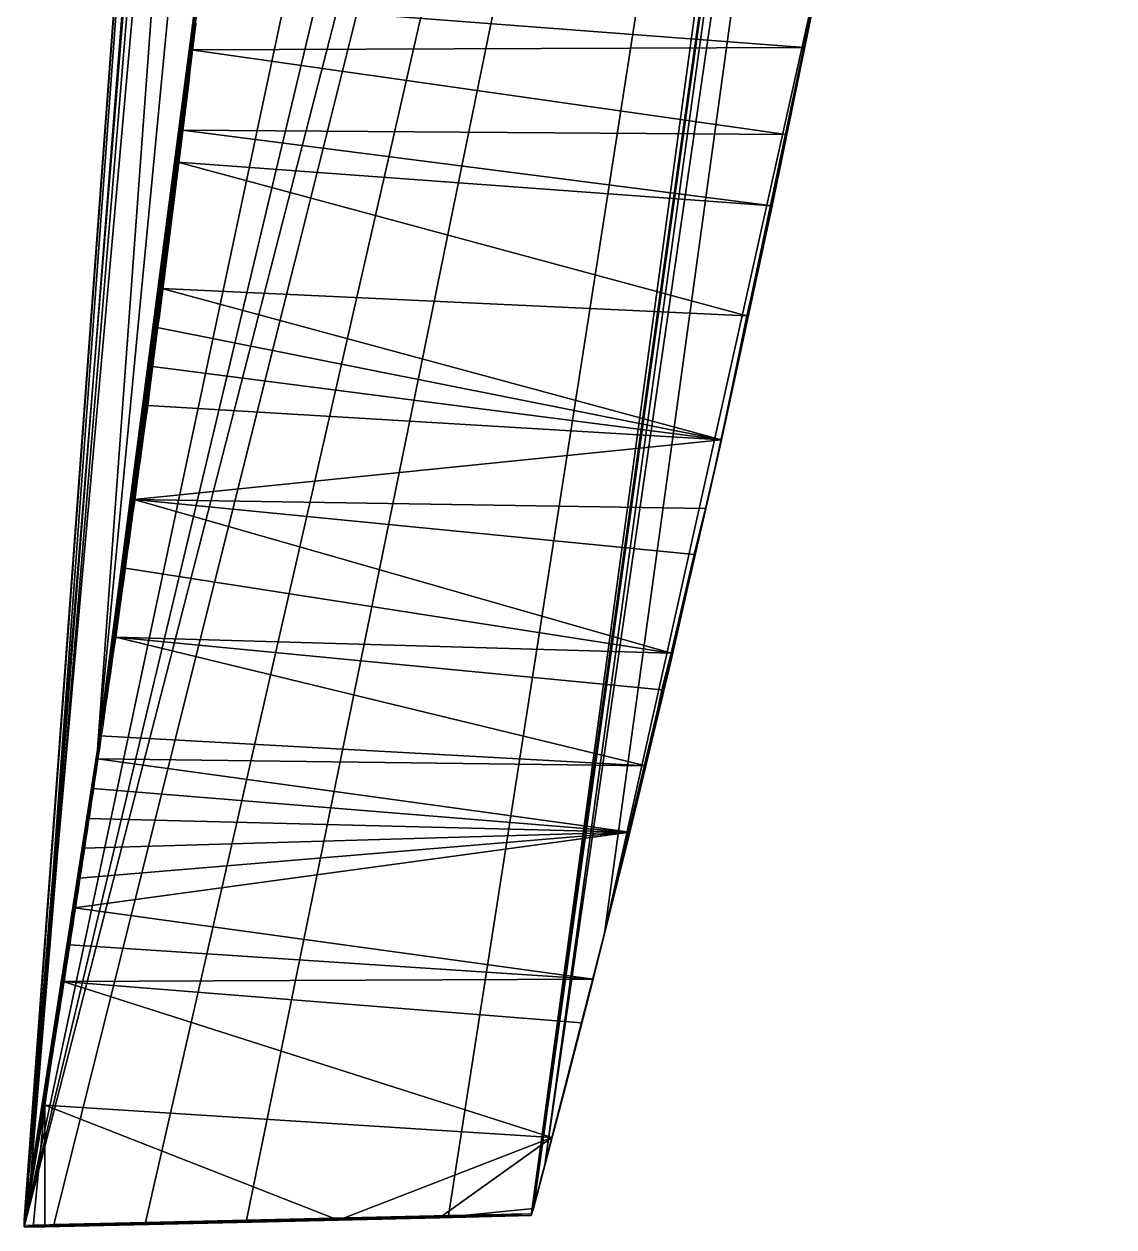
# Model space of a CAD drawing. Header units: inches. Extents: x 10 to 59099, y -255 to 18259.
# Drawn here: x 58624 to 59099, y 0 to 524 of the extents above; entities that cross this region are included whole.
import ezdxf

# ---------------------------------------------------------------- set-up
doc = ezdxf.new("R2010")
doc.units = ezdxf.units.IN
doc.header["$MEASUREMENT"] = 0
doc.layers.add('VFDE_Folienkante 3dpoly', color=181, linetype='Continuous')

msp = doc.modelspace()

# ---------------------------------------------------------------- linework, layer by layer
at = {"color": 4}
for points in [[(58624, 3, 689), (58759, 1825, 1656)], [(58759, 1825, 1656), (58624, 3, 689)], [(58624, 0, 686), (58759, 1825, 1656)], [(58759, 1825, 1656), (58624, 0, 686)], [(58624, 0, 686), (58773, 1825, 1655)], [(58773, 1825, 1655), (58624, 0, 686)], [(58624, 0, 686), (58787, 1825, 1654)], [(58787, 1825, 1654), (58624, 0, 686)], [(58759, 1825, 1656), (58627, 22, 708)], [(58627, 22, 708), (58759, 1825, 1656)], [(59011, 1821, 1640), (58624, 0, 686)], [(58624, 0, 686), (59011, 1821, 1640)], [(59058, 1820, 1637), (58624, 0, 686)], [(58624, 0, 686), (59058, 1820, 1637)], [(58624, 0, 686), (59092, 1819, 1635)], [(59092, 1819, 1635), (58624, 0, 686)], [(58637, 1, 686), (59092, 1819, 1635)], [(59092, 1819, 1635), (58637, 1, 686)], [(59092, 1819, 1635), (58677, 2, 686)], [(58677, 2, 686), (59092, 1819, 1635)], [(59092, 1819, 1635), (58721, 3, 686)], [(58721, 3, 686), (59092, 1819, 1635)], [(59092, 1819, 1635), (58809, 5, 687)], [(58809, 5, 687), (59092, 1819, 1635)], [(59099, 1819, 1635), (58845, 5, 687)], [(58845, 5, 687), (59099, 1819, 1635)], [(59092, 1819, 1635), (58845, 5, 687)], [(58845, 5, 687), (59092, 1819, 1635)], [(59099, 1819, 1635), (58846, 8, 690)], [(58846, 8, 690), (59099, 1819, 1635)], [(59099, 1819, 1635), (58851, 27, 708)], [(58851, 27, 708), (59099, 1819, 1635)], [(59099, 1739, 1633), (58851, 27, 708)], [(58851, 27, 708), (59099, 1739, 1633)], [(59099, 1739, 1633), (58877, 128, 804)], [(58877, 128, 804), (59099, 1739, 1633)], [(58627, 22, 708), (58761, 1732, 1654)], [(58761, 1732, 1654), (58627, 22, 708)], [(58627, 22, 708), (58762, 1657, 1648)], [(58762, 1657, 1648), (58627, 22, 708)], [(58762, 1657, 1648), (58656, 208, 884)], [(58656, 208, 884), (58762, 1657, 1648)], [(58656, 208, 884), (58759, 1283, 1574)], [(58759, 1283, 1574), (58656, 208, 884)], [(58977, 577, 1175), (58877, 128, 804)], [(58877, 128, 804), (58977, 577, 1175)], [(58925, 330, 982), (58977, 577, 1175)], [(58977, 577, 1175), (58925, 330, 982)], [(58955, 469, 1094), (58977, 577, 1175)], [(58977, 577, 1175), (58955, 469, 1094)], [(58656, 208, 884), (58703, 566, 1178)], [(58703, 566, 1178), (58656, 208, 884)], [(58657, 214, 890), (58703, 566, 1178)], [(58703, 566, 1178), (58657, 214, 890)], [(58703, 566, 1178), (58697, 513, 1138)], [(58697, 513, 1138), (58703, 566, 1178)], [(58703, 566, 1178), (58698, 524, 1146)], [(58698, 524, 1146), (58703, 566, 1178)], [(58950, 445, 1076), (58970, 542, 1150)], [(58970, 542, 1150), (58950, 445, 1076)], [(58955, 469, 1094), (58970, 542, 1150)], [(58970, 542, 1150), (58955, 469, 1094)], [(58964, 514, 1129), (58970, 542, 1150)], [(58970, 542, 1150), (58964, 514, 1129)], [(58700, 534, 1154), (58697, 513, 1138)], [(58697, 513, 1138), (58700, 534, 1154)], [(58964, 514, 1129), (58700, 534, 1154)], [(58700, 534, 1154), (58964, 514, 1129)], [(58657, 214, 890), (58698, 524, 1146)], [(58698, 524, 1146), (58657, 214, 890)], [(58698, 524, 1146), (58666, 277, 945)], [(58666, 277, 945), (58698, 524, 1146)], [(58698, 524, 1146), (58674, 334, 994)], [(58674, 334, 994), (58698, 524, 1146)], [(58698, 524, 1146), (58682, 395, 1044)], [(58682, 395, 1044), (58698, 524, 1146)], [(58698, 524, 1146), (58683, 402, 1050)], [(58683, 402, 1050), (58698, 524, 1146)], [(58684, 409, 1056), (58698, 524, 1146)], [(58698, 524, 1146), (58684, 409, 1056)], [(58691, 464, 1100), (58698, 524, 1146)], [(58698, 524, 1146), (58691, 464, 1100)], [(58697, 513, 1138), (58698, 524, 1146)], [(58698, 524, 1146), (58697, 513, 1138)], [(58964, 514, 1129), (58697, 513, 1138)], [(58697, 513, 1138), (58964, 514, 1129)], [(58950, 445, 1076), (58964, 514, 1129)], [(58964, 514, 1129), (58950, 445, 1076)], [(58956, 476, 1100), (58964, 514, 1129)], [(58964, 514, 1129), (58956, 476, 1100)], [(58697, 513, 1138), (58691, 464, 1100)], [(58691, 464, 1100), (58697, 513, 1138)], [(58697, 513, 1138), (58693, 478, 1111)], [(58693, 478, 1111), (58697, 513, 1138)], [(58956, 476, 1100), (58697, 513, 1138)], [(58697, 513, 1138), (58956, 476, 1100)], [(58693, 478, 1111), (58691, 464, 1100)], [(58691, 464, 1100), (58693, 478, 1111)], [(58693, 478, 1111), (58950, 445, 1076)], [(58950, 445, 1076), (58693, 478, 1111)], [(58693, 478, 1111), (58956, 476, 1100)], [(58956, 476, 1100), (58693, 478, 1111)], [(58950, 445, 1076), (58956, 476, 1100)], [(58956, 476, 1100), (58950, 445, 1076)], [(58925, 330, 982), (58955, 469, 1094)], [(58955, 469, 1094), (58925, 330, 982)], [(58942, 408, 1046), (58955, 469, 1094)], [(58955, 469, 1094), (58942, 408, 1046)], [(58950, 445, 1076), (58955, 469, 1094)], [(58955, 469, 1094), (58950, 445, 1076)], [(58684, 409, 1056), (58691, 464, 1100)], [(58691, 464, 1100), (58684, 409, 1056)], [(58939, 397, 1038), (58691, 464, 1100)], [(58691, 464, 1100), (58950, 445, 1076)], [(58691, 464, 1100), (58939, 397, 1038)], [(58950, 445, 1076), (58691, 464, 1100)], [(58939, 394, 1035), (58950, 445, 1076)], [(58939, 397, 1038), (58950, 445, 1076)], [(58950, 445, 1076), (58939, 394, 1035)], [(58950, 445, 1076), (58939, 397, 1038)], [(58950, 445, 1076), (58942, 408, 1046)], [(58942, 408, 1046), (58950, 445, 1076)], [(58684, 409, 1056), (58674, 334, 994)], [(58674, 334, 994), (58684, 409, 1056)], [(58682, 392, 1042), (58684, 409, 1056)], [(58684, 409, 1056), (58682, 392, 1042)], [(58683, 402, 1050), (58684, 409, 1056)], [(58684, 409, 1056), (58683, 402, 1050)], [(58928, 343, 994), (58684, 409, 1056)], [(58684, 409, 1056), (58939, 397, 1038)], [(58684, 409, 1056), (58928, 343, 994)], [(58939, 397, 1038), (58684, 409, 1056)], [(58942, 408, 1046), (58925, 330, 982)], [(58925, 330, 982), (58942, 408, 1046)], [(58928, 343, 994), (58942, 408, 1046)], [(58942, 408, 1046), (58928, 343, 994)], [(58939, 394, 1035), (58942, 408, 1046)], [(58942, 408, 1046), (58939, 394, 1035)], [(58683, 402, 1050), (58674, 334, 994)], [(58674, 334, 994), (58683, 402, 1050)], [(58682, 395, 1044), (58683, 402, 1050)], [(58683, 402, 1050), (58682, 395, 1044)], [(58682, 395, 1044), (58674, 334, 994)], [(58674, 334, 994), (58682, 395, 1044)], [(58928, 343, 994), (58939, 397, 1038)], [(58939, 397, 1038), (58928, 343, 994)], [(58928, 343, 994), (58939, 394, 1035)], [(58939, 394, 1035), (58928, 343, 994)], [(58939, 397, 1038), (58939, 394, 1035)], [(58939, 394, 1035), (58939, 397, 1038)], [(58674, 334, 994), (58682, 392, 1042)], [(58682, 392, 1042), (58674, 334, 994)], [(58680, 375, 1028), (58682, 392, 1042)], [(58682, 392, 1042), (58680, 375, 1028)], [(58682, 392, 1042), (58928, 343, 994)], [(58928, 343, 994), (58682, 392, 1042)], [(58674, 334, 994), (58680, 375, 1028)], [(58680, 375, 1028), (58674, 334, 994)], [(58678, 358, 1014), (58680, 375, 1028)], [(58680, 375, 1028), (58678, 358, 1014)], [(58680, 375, 1028), (58928, 343, 994)], [(58928, 343, 994), (58680, 375, 1028)], [(58672, 317, 980), (58678, 358, 1014)], [(58678, 358, 1014), (58672, 317, 980)], [(58674, 334, 994), (58678, 358, 1014)], [(58678, 358, 1014), (58674, 334, 994)], [(58678, 358, 1014), (58928, 343, 994)], [(58928, 343, 994), (58678, 358, 1014)], [(58672, 317, 980), (58928, 343, 994)], [(58928, 343, 994), (58672, 317, 980)], [(58928, 343, 994), (58909, 260, 923)], [(58909, 260, 923), (58928, 343, 994)], [(58921, 313, 969), (58928, 343, 994)], [(58928, 343, 994), (58921, 313, 969)], [(58928, 343, 994), (58925, 330, 982)], [(58925, 330, 982), (58928, 343, 994)], [(58674, 334, 994), (58666, 277, 945)], [(58666, 277, 945), (58674, 334, 994)], [(58672, 317, 980), (58674, 334, 994)], [(58674, 334, 994), (58672, 317, 980)], [(58925, 330, 982), (58877, 128, 804)], [(58877, 128, 804), (58925, 330, 982)], [(58909, 260, 923), (58925, 330, 982)], [(58925, 330, 982), (58909, 260, 923)], [(58666, 277, 945), (58672, 317, 980)], [(58672, 317, 980), (58666, 277, 945)], [(58672, 317, 980), (58668, 287, 954)], [(58668, 287, 954), (58672, 317, 980)], [(58921, 313, 969), (58672, 317, 980)], [(58906, 250, 915), (58672, 317, 980)], [(58672, 317, 980), (58916, 293, 952)], [(58916, 293, 952), (58672, 317, 980)], [(58672, 317, 980), (58921, 313, 969)], [(58672, 317, 980), (58906, 250, 915)], [(58906, 247, 912), (58921, 313, 969)], [(58921, 313, 969), (58906, 247, 912)], [(58908, 257, 921), (58921, 313, 969)], [(58921, 313, 969), (58908, 257, 921)], [(58921, 313, 969), (58909, 260, 923)], [(58909, 260, 923), (58921, 313, 969)], [(58916, 293, 952), (58921, 313, 969)], [(58921, 313, 969), (58916, 293, 952)], [(58906, 250, 915), (58916, 293, 952)], [(58916, 293, 952), (58906, 250, 915)], [(58916, 293, 952), (58908, 257, 921)], [(58908, 257, 921), (58916, 293, 952)], [(58668, 287, 954), (58664, 257, 928)], [(58664, 257, 928), (58668, 287, 954)], [(58666, 277, 945), (58668, 287, 954)], [(58668, 287, 954), (58666, 277, 945)], [(58668, 287, 954), (58906, 250, 915)], [(58906, 250, 915), (58668, 287, 954)], [(58657, 214, 890), (58666, 277, 945)], [(58666, 277, 945), (58657, 214, 890)], [(58666, 277, 945), (58662, 247, 919)], [(58662, 247, 919), (58666, 277, 945)], [(58666, 277, 945), (58664, 257, 928)], [(58664, 257, 928), (58666, 277, 945)], [(58657, 214, 890), (58664, 257, 928)], [(58664, 257, 928), (58657, 214, 890)], [(58662, 247, 919), (58664, 257, 928)], [(58664, 257, 928), (58662, 247, 919)], [(58664, 257, 928), (58895, 201, 872)], [(58895, 201, 872), (58664, 257, 928)], [(58664, 257, 928), (58902, 234, 901)], [(58902, 234, 901), (58664, 257, 928)], [(58664, 257, 928), (58906, 250, 915)], [(58906, 250, 915), (58664, 257, 928)], [(58909, 260, 923), (58877, 128, 804)], [(58877, 128, 804), (58909, 260, 923)], [(58895, 201, 872), (58908, 257, 921)], [(58908, 257, 921), (58895, 201, 872)], [(58906, 247, 912), (58909, 260, 923)], [(58909, 260, 923), (58906, 247, 912)], [(58908, 257, 921), (58906, 247, 912)], [(58906, 250, 915), (58908, 257, 921)], [(58906, 247, 912), (58908, 257, 921)], [(58908, 257, 921), (58906, 250, 915)], [(58657, 214, 890), (58662, 247, 919)], [(58662, 247, 919), (58657, 214, 890)], [(58906, 247, 912), (58877, 128, 804)], [(58877, 128, 804), (58906, 247, 912)], [(58895, 201, 872), (58906, 250, 915)], [(58906, 250, 915), (58895, 201, 872)], [(58895, 201, 872), (58906, 247, 912)], [(58906, 247, 912), (58895, 201, 872)], [(58899, 218, 886), (58906, 247, 912)], [(58906, 247, 912), (58899, 218, 886)], [(58906, 250, 915), (58902, 234, 901)], [(58902, 234, 901), (58906, 250, 915)], [(58902, 234, 901), (58895, 201, 872)], [(58895, 201, 872), (58902, 234, 901)], [(58899, 218, 886), (58877, 128, 804)], [(58877, 128, 804), (58899, 218, 886)], [(58892, 189, 860), (58899, 218, 886)], [(58899, 218, 886), (58892, 189, 860)], [(58895, 201, 872), (58899, 218, 886)], [(58899, 218, 886), (58895, 201, 872)], [(58628, 28, 714), (58657, 214, 890)], [(58657, 214, 890), (58628, 28, 714)], [(58641, 107, 791), (58657, 214, 890)], [(58657, 214, 890), (58641, 107, 791)], [(58646, 139, 821), (58657, 214, 890)], [(58657, 214, 890), (58646, 139, 821)], [(58657, 214, 890), (58648, 152, 833)], [(58648, 152, 833), (58657, 214, 890)], [(58650, 165, 845), (58657, 214, 890)], [(58657, 214, 890), (58650, 165, 845)], [(58652, 178, 857), (58657, 214, 890)], [(58657, 214, 890), (58652, 178, 857)], [(58654, 191, 869), (58657, 214, 890)], [(58657, 214, 890), (58654, 191, 869)], [(58656, 204, 881), (58657, 214, 890)], [(58657, 214, 890), (58656, 204, 881)], [(58656, 208, 884), (58657, 214, 890)], [(58657, 214, 890), (58656, 208, 884)], [(58657, 214, 890), (58895, 201, 872)], [(58895, 201, 872), (58657, 214, 890)], [(58627, 22, 708), (58656, 208, 884)], [(58656, 208, 884), (58627, 22, 708)], [(58628, 28, 714), (58656, 208, 884)], [(58656, 208, 884), (58628, 28, 714)], [(58654, 191, 869), (58656, 204, 881)], [(58656, 204, 881), (58654, 191, 869)], [(58888, 172, 846), (58656, 204, 881)], [(58656, 204, 881), (58895, 201, 872)], [(58895, 201, 872), (58656, 204, 881)], [(58656, 204, 881), (58888, 172, 846)], [(58888, 172, 846), (58895, 201, 872)], [(58895, 201, 872), (58888, 172, 846)], [(58895, 201, 872), (58892, 189, 860)], [(58892, 189, 860), (58895, 201, 872)], [(58652, 178, 857), (58654, 191, 869)], [(58654, 191, 869), (58652, 178, 857)], [(58888, 172, 846), (58654, 191, 869)], [(58654, 191, 869), (58888, 172, 846)], [(58892, 189, 860), (58877, 128, 804)], [(58877, 128, 804), (58892, 189, 860)], [(58888, 172, 846), (58892, 189, 860)], [(58892, 189, 860), (58888, 172, 846)], [(58650, 165, 845), (58652, 178, 857)], [(58652, 178, 857), (58650, 165, 845)], [(58888, 172, 846), (58652, 178, 857)], [(58652, 178, 857), (58888, 172, 846)], [(58646, 139, 821), (58888, 172, 846)], [(58888, 172, 846), (58646, 139, 821)], [(58648, 152, 833), (58888, 172, 846)], [(58888, 172, 846), (58648, 152, 833)], [(58888, 172, 846), (58650, 165, 845)], [(58650, 165, 845), (58888, 172, 846)], [(58872, 108, 787), (58888, 172, 846)], [(58888, 172, 846), (58872, 108, 787)], [(58877, 128, 804), (58888, 172, 846)], [(58888, 172, 846), (58877, 128, 804)], [(58884, 156, 831), (58888, 172, 846)], [(58888, 172, 846), (58884, 156, 831)], [(58648, 152, 833), (58650, 165, 845)], [(58650, 165, 845), (58648, 152, 833)], [(58884, 156, 831), (58872, 108, 787)], [(58872, 108, 787), (58884, 156, 831)], [(58877, 128, 804), (58884, 156, 831)], [(58884, 156, 831), (58877, 128, 804)], [(58880, 140, 816), (58884, 156, 831)], [(58884, 156, 831), (58880, 140, 816)], [(58646, 139, 821), (58648, 152, 833)], [(58648, 152, 833), (58646, 139, 821)], [(58641, 107, 791), (58646, 139, 821)], [(58646, 139, 821), (58641, 107, 791)], [(58644, 123, 806), (58646, 139, 821)], [(58646, 139, 821), (58644, 123, 806)], [(58872, 108, 787), (58646, 139, 821)], [(58646, 139, 821), (58872, 108, 787)], [(58880, 140, 816), (58872, 108, 787)], [(58872, 108, 787), (58880, 140, 816)], [(58876, 124, 801), (58880, 140, 816)], [(58880, 140, 816), (58876, 124, 801)], [(58877, 128, 804), (58880, 140, 816)], [(58880, 140, 816), (58877, 128, 804)], [(58877, 128, 804), (58851, 27, 708)], [(58851, 27, 708), (58877, 128, 804)], [(58877, 128, 804), (58869, 96, 775)], [(58869, 96, 775), (58877, 128, 804)], [(58877, 128, 804), (58876, 124, 801)], [(58876, 124, 801), (58877, 128, 804)], [(58641, 107, 791), (58644, 123, 806)], [(58644, 123, 806), (58641, 107, 791)], [(58872, 108, 787), (58644, 123, 806)], [(58644, 123, 806), (58872, 108, 787)], [(58869, 96, 775), (58876, 124, 801)], [(58876, 124, 801), (58869, 96, 775)], [(58876, 124, 801), (58872, 108, 787)], [(58872, 108, 787), (58876, 124, 801)], [(58876, 124, 801), (58873, 112, 790)], [(58873, 112, 790), (58876, 124, 801)], [(58869, 96, 775), (58873, 112, 790)], [(58873, 112, 790), (58869, 96, 775)], [(58873, 112, 790), (58872, 108, 787)], [(58872, 108, 787), (58873, 112, 790)], [(58641, 107, 791), (58628, 28, 714)], [(58628, 28, 714), (58641, 107, 791)], [(58641, 107, 791), (58632, 50, 736)], [(58632, 50, 736), (58641, 107, 791)], [(58633, 53, 739), (58641, 107, 791)], [(58641, 107, 791), (58633, 53, 739)], [(58872, 108, 787), (58641, 107, 791)], [(58641, 107, 791), (58872, 108, 787)], [(58867, 89, 769), (58641, 107, 791)], [(58854, 39, 721), (58641, 107, 791)], [(58641, 107, 791), (58867, 89, 769)], [(58641, 107, 791), (58854, 39, 721)], [(58872, 108, 787), (58860, 61, 742)], [(58860, 61, 742), (58872, 108, 787)], [(58872, 108, 787), (58867, 89, 769)], [(58867, 89, 769), (58872, 108, 787)], [(58869, 96, 775), (58872, 108, 787)], [(58872, 108, 787), (58869, 96, 775)], [(58851, 27, 708), (58869, 96, 775)], [(58869, 96, 775), (58851, 27, 708)], [(58860, 61, 742), (58869, 96, 775)], [(58869, 96, 775), (58860, 61, 742)], [(58867, 89, 769), (58854, 39, 721)], [(58854, 39, 721), (58867, 89, 769)], [(58860, 61, 742), (58867, 89, 769)], [(58867, 89, 769), (58860, 61, 742)], [(58846, 8, 690), (58860, 61, 742)], [(58860, 61, 742), (58846, 8, 690)], [(58851, 27, 708), (58860, 61, 742)], [(58860, 61, 742), (58851, 27, 708)], [(58860, 61, 742), (58854, 39, 721)], [(58854, 39, 721), (58860, 61, 742)], [(58633, 53, 739), (58624, 0, 686)], [(58624, 0, 686), (58633, 53, 739)], [(58633, 53, 739), (58628, 28, 714)], [(58628, 28, 714), (58633, 53, 739)], [(58633, 53, 739), (58628, 25, 711)], [(58628, 0, 686), (58633, 53, 739)], [(58628, 25, 711), (58633, 53, 739)], [(58633, 53, 739), (58628, 0, 686)], [(58633, 53, 739), (58632, 50, 736)], [(58632, 50, 736), (58633, 53, 739)], [(58854, 39, 721), (58633, 53, 739)], [(58761, 3, 687), (58633, 53, 739)], [(58633, 53, 739), (58854, 39, 721)], [(58633, 0, 686), (58633, 53, 739)], [(58633, 53, 739), (58761, 3, 687)], [(58633, 53, 739), (58633, 0, 686)], [(58632, 50, 736), (58628, 28, 714)], [(58628, 28, 714), (58632, 50, 736)], [(58854, 39, 721), (58761, 3, 687)], [(58761, 3, 687), (58854, 39, 721)], [(58805, 4, 687), (58854, 39, 721)], [(58854, 39, 721), (58805, 4, 687)], [(58846, 8, 690), (58854, 39, 721)], [(58854, 39, 721), (58846, 8, 690)], [(58628, 28, 714), (58627, 22, 708)], [(58627, 22, 708), (58628, 28, 714)], [(58628, 28, 714), (58628, 25, 711)], [(58628, 25, 711), (58628, 28, 714)], [(58851, 27, 708), (58846, 8, 690)], [(58846, 8, 690), (58851, 27, 708)], [(58628, 25, 711), (58624, 3, 689)], [(58624, 0, 686), (58628, 25, 711)], [(58624, 3, 689), (58628, 25, 711)], [(58628, 25, 711), (58624, 0, 686)], [(58624, 3, 689), (58627, 22, 708)], [(58627, 22, 708), (58624, 3, 689)], [(58628, 25, 711), (58627, 22, 708)], [(58627, 22, 708), (58628, 25, 711)], [(58846, 8, 690), (58805, 4, 687)], [(58805, 4, 687), (58846, 8, 690)], [(58845, 5, 687), (58846, 8, 690)], [(58846, 8, 690), (58845, 5, 687)], [(58624, 0, 686), (58624, 3, 689)], [(58624, 3, 689), (58624, 0, 686)], [(58637, 1, 686), (58624, 0, 686)], [(58624, 0, 686), (58637, 1, 686)], [(58628, 0, 686), (58624, 0, 686)], [(58624, 0, 686), (58628, 0, 686)], [(58637, 1, 686), (58628, 0, 686)], [(58628, 0, 686), (58637, 1, 686)], [(58633, 0, 686), (58628, 0, 686)], [(58628, 0, 686), (58633, 0, 686)], [(58805, 4, 687), (58633, 0, 686)], [(58633, 0, 686), (58805, 4, 687)], [(58761, 3, 687), (58633, 0, 686)], [(58633, 0, 686), (58761, 3, 687)], [(58717, 2, 686), (58633, 0, 686)], [(58712, 2, 686), (58633, 0, 686)], [(58633, 0, 686), (58717, 2, 686)], [(58633, 0, 686), (58712, 2, 686)], [(58633, 0, 686), (58637, 1, 686)], [(58637, 1, 686), (58633, 0, 686)], [(58633, 0, 686), (58641, 1, 686)], [(58672, 1, 686), (58633, 0, 686)], [(58641, 1, 686), (58633, 0, 686)], [(58633, 0, 686), (58646, 1, 686)], [(58668, 1, 686), (58633, 0, 686)], [(58633, 0, 686), (58672, 1, 686)], [(58646, 1, 686), (58633, 0, 686)], [(58633, 0, 686), (58650, 1, 686)], [(58664, 1, 686), (58633, 0, 686)], [(58633, 0, 686), (58668, 1, 686)], [(58650, 1, 686), (58633, 0, 686)], [(58633, 0, 686), (58655, 1, 686)], [(58659, 1, 686), (58633, 0, 686)], [(58633, 0, 686), (58664, 1, 686)], [(58655, 1, 686), (58633, 0, 686)], [(58633, 0, 686), (58659, 1, 686)], [(58677, 2, 686), (58637, 1, 686)], [(58637, 1, 686), (58677, 2, 686)], [(58641, 1, 686), (58637, 1, 686)], [(58637, 1, 686), (58641, 1, 686)], [(58641, 1, 686), (58677, 2, 686)], [(58677, 2, 686), (58641, 1, 686)], [(58646, 1, 686), (58641, 1, 686)], [(58641, 1, 686), (58646, 1, 686)], [(58646, 1, 686), (58677, 2, 686)], [(58677, 2, 686), (58646, 1, 686)], [(58650, 1, 686), (58646, 1, 686)], [(58646, 1, 686), (58650, 1, 686)], [(58650, 1, 686), (58677, 2, 686)], [(58677, 2, 686), (58650, 1, 686)], [(58655, 1, 686), (58650, 1, 686)], [(58650, 1, 686), (58655, 1, 686)], [(58655, 1, 686), (58677, 2, 686)], [(58677, 2, 686), (58655, 1, 686)], [(58659, 1, 686), (58655, 1, 686)], [(58655, 1, 686), (58659, 1, 686)], [(58677, 2, 686), (58659, 1, 686)], [(58659, 1, 686), (58677, 2, 686)], [(58664, 1, 686), (58659, 1, 686)], [(58659, 1, 686), (58664, 1, 686)], [(58677, 2, 686), (58664, 1, 686)], [(58664, 1, 686), (58677, 2, 686)], [(58668, 1, 686), (58664, 1, 686)], [(58664, 1, 686), (58668, 1, 686)], [(58677, 2, 686), (58668, 1, 686)], [(58668, 1, 686), (58677, 2, 686)], [(58672, 1, 686), (58668, 1, 686)], [(58668, 1, 686), (58672, 1, 686)], [(58712, 2, 686), (58672, 1, 686)], [(58708, 2, 686), (58672, 1, 686)], [(58672, 1, 686), (58712, 2, 686)], [(58677, 2, 686), (58672, 1, 686)], [(58672, 1, 686), (58681, 2, 686)], [(58703, 2, 686), (58672, 1, 686)], [(58672, 1, 686), (58708, 2, 686)], [(58672, 1, 686), (58677, 2, 686)], [(58681, 2, 686), (58672, 1, 686)], [(58672, 1, 686), (58686, 2, 686)], [(58699, 2, 686), (58672, 1, 686)], [(58672, 1, 686), (58703, 2, 686)], [(58686, 2, 686), (58672, 1, 686)], [(58672, 1, 686), (58690, 2, 686)], [(58695, 2, 686), (58672, 1, 686)], [(58672, 1, 686), (58699, 2, 686)], [(58690, 2, 686), (58672, 1, 686)], [(58672, 1, 686), (58695, 2, 686)], [(58677, 2, 686), (58721, 3, 686)], [(58721, 3, 686), (58677, 2, 686)], [(58677, 2, 686), (58681, 2, 686)], [(58681, 2, 686), (58677, 2, 686)], [(58681, 2, 686), (58721, 3, 686)], [(58721, 3, 686), (58681, 2, 686)], [(58681, 2, 686), (58686, 2, 686)], [(58686, 2, 686), (58681, 2, 686)], [(58686, 2, 686), (58721, 3, 686)], [(58721, 3, 686), (58686, 2, 686)], [(58686, 2, 686), (58690, 2, 686)], [(58690, 2, 686), (58686, 2, 686)], [(58690, 2, 686), (58721, 3, 686)], [(58721, 3, 686), (58690, 2, 686)], [(58690, 2, 686), (58695, 2, 686)], [(58695, 2, 686), (58690, 2, 686)], [(58695, 2, 686), (58721, 3, 686)], [(58721, 3, 686), (58695, 2, 686)], [(58695, 2, 686), (58699, 2, 686)], [(58699, 2, 686), (58695, 2, 686)], [(58721, 3, 686), (58699, 2, 686)], [(58699, 2, 686), (58721, 3, 686)], [(58699, 2, 686), (58703, 2, 686)], [(58703, 2, 686), (58699, 2, 686)], [(58721, 3, 686), (58703, 2, 686)], [(58703, 2, 686), (58721, 3, 686)], [(58703, 2, 686), (58708, 2, 686)], [(58708, 2, 686), (58703, 2, 686)], [(58721, 3, 686), (58708, 2, 686)], [(58708, 2, 686), (58721, 3, 686)], [(58708, 2, 686), (58712, 2, 686)], [(58712, 2, 686), (58708, 2, 686)], [(58721, 3, 686), (58712, 2, 686)], [(58712, 2, 686), (58721, 3, 686)], [(58717, 2, 686), (58712, 2, 686)], [(58712, 2, 686), (58717, 2, 686)], [(58845, 5, 687), (58717, 2, 686)], [(58717, 2, 686), (58845, 5, 687)], [(58717, 2, 686), (58805, 4, 687)], [(58805, 4, 687), (58717, 2, 686)], [(58748, 3, 686), (58717, 2, 686)], [(58743, 3, 686), (58717, 2, 686)], [(58717, 2, 686), (58748, 3, 686)], [(58717, 2, 686), (58721, 3, 686)], [(58721, 3, 686), (58717, 2, 686)], [(58717, 2, 686), (58725, 3, 686)], [(58739, 3, 686), (58717, 2, 686)], [(58717, 2, 686), (58743, 3, 686)], [(58725, 3, 686), (58717, 2, 686)], [(58717, 2, 686), (58730, 3, 686)], [(58734, 3, 686), (58717, 2, 686)], [(58717, 2, 686), (58739, 3, 686)], [(58730, 3, 686), (58717, 2, 686)], [(58717, 2, 686), (58734, 3, 686)], [(58721, 3, 686), (58809, 5, 687)], [(58809, 5, 687), (58721, 3, 686)], [(58721, 3, 686), (58845, 5, 687)], [(58845, 5, 687), (58721, 3, 686)], [(58721, 3, 686), (58725, 3, 686)], [(58725, 3, 686), (58721, 3, 686)], [(58725, 3, 686), (58845, 5, 687)], [(58845, 5, 687), (58725, 3, 686)], [(58725, 3, 686), (58730, 3, 686)], [(58730, 3, 686), (58725, 3, 686)], [(58730, 3, 686), (58845, 5, 687)], [(58845, 5, 687), (58730, 3, 686)], [(58730, 3, 686), (58734, 3, 686)], [(58734, 3, 686), (58730, 3, 686)], [(58734, 3, 686), (58845, 5, 687)], [(58845, 5, 687), (58734, 3, 686)], [(58739, 3, 686), (58734, 3, 686)], [(58734, 3, 686), (58739, 3, 686)], [(58845, 5, 687), (58739, 3, 686)], [(58739, 3, 686), (58845, 5, 687)], [(58743, 3, 686), (58739, 3, 686)], [(58739, 3, 686), (58743, 3, 686)], [(58845, 5, 687), (58743, 3, 686)], [(58743, 3, 686), (58845, 5, 687)], [(58748, 3, 686), (58743, 3, 686)], [(58743, 3, 686), (58748, 3, 686)], [(58845, 5, 687), (58748, 3, 686)], [(58748, 3, 686), (58845, 5, 687)], [(58805, 4, 687), (58761, 3, 687)], [(58761, 3, 687), (58805, 4, 687)], [(58845, 5, 687), (58805, 4, 687)], [(58805, 4, 687), (58845, 5, 687)], [(58809, 5, 687), (58845, 5, 687)], [(58845, 5, 687), (58809, 5, 687)]]:
    msp.add_polyline3d(points, dxfattribs=at)
at = {"layer": 'VFDE_Folienkante 3dpoly', "color": 2}
for p, q in [((58698.58, 520.83, 1143.49), (58699, 524.35, 1146.18)), ((58965.81, 521.91, 1134.41), (58966.51, 525.4, 1137.03)), ((58698.16, 517.32, 1140.81), (58698.58, 520.83, 1143.49)), ((58965.1, 518.42, 1131.79), (58965.81, 521.91, 1134.41)), ((58697.31, 510.31, 1135.43), (58697.73, 513.81, 1138.12)), ((58697.73, 513.81, 1138.12), (58698.16, 517.32, 1140.81)), ((58963.69, 511.46, 1126.53), (58964.4, 514.94, 1129.16)), ((58964.4, 514.94, 1129.16), (58965.1, 518.42, 1131.79)), ((58696.89, 506.8, 1132.74), (58697.31, 510.31, 1135.43)), ((58962.98, 507.99, 1123.9), (58963.69, 511.46, 1126.53)), ((58696.04, 499.8, 1127.35), (58696.46, 503.3, 1130.04)), ((58696.46, 503.3, 1130.04), (58696.89, 506.8, 1132.74)), ((58961.56, 501.04, 1118.62), (58962.27, 504.51, 1121.26)), ((58962.27, 504.51, 1121.26), (58962.98, 507.99, 1123.9)), ((58695.61, 496.31, 1124.64), (58696.04, 499.8, 1127.35)), ((58960.85, 497.57, 1115.98), (58961.56, 501.04, 1118.62)), ((58694.76, 489.32, 1119.23), (58695.18, 492.81, 1121.94)), ((58695.18, 492.81, 1121.94), (58695.61, 496.31, 1124.64)), ((58959.42, 490.64, 1110.69), (58960.14, 494.1, 1113.34)), ((58960.14, 494.1, 1113.34), (58960.85, 497.57, 1115.98)), ((58694.33, 485.83, 1116.52), (58694.76, 489.32, 1119.23)), ((58958.71, 487.17, 1108.04), (58959.42, 490.64, 1110.69)), ((58693.47, 478.86, 1111.09), (58693.9, 482.34, 1113.8)), ((58693.9, 482.34, 1113.8), (58694.33, 485.83, 1116.52)), ((58957.28, 480.25, 1102.73), (58957.99, 483.71, 1105.39)), ((58957.99, 483.71, 1105.39), (58958.71, 487.17, 1108.04)), ((58693.04, 475.38, 1108.37), (58693.47, 478.86, 1111.09)), ((58956.56, 476.8, 1100.07), (58957.28, 480.25, 1102.73)), ((58692.18, 468.42, 1102.92), (58692.61, 471.9, 1105.64)), ((58692.61, 471.9, 1105.64), (58693.04, 475.38, 1108.37)), ((58955.13, 469.9, 1094.74), (58955.85, 473.35, 1097.41)), ((58955.85, 473.35, 1097.41), (58956.56, 476.8, 1100.07)), ((58691.75, 464.95, 1100.19), (58692.18, 468.42, 1102.92)), ((58954.41, 466.45, 1092.08), (58955.13, 469.9, 1094.74)), ((58690.88, 458.01, 1094.72), (58691.31, 461.48, 1097.45)), ((58691.31, 461.48, 1097.45), (58691.75, 464.95, 1100.19)), ((58952.97, 459.56, 1086.73), (58953.69, 463, 1089.41)), ((58953.69, 463, 1089.41), (58954.41, 466.45, 1092.08)), ((58690.45, 454.54, 1091.98), (58690.88, 458.01, 1094.72)), ((58951.53, 452.68, 1081.37), (58952.25, 456.12, 1084.05)), ((58952.25, 456.12, 1084.05), (58952.97, 459.56, 1086.73)), ((58689.58, 447.61, 1086.49), (58690.01, 451.07, 1089.24)), ((58690.01, 451.07, 1089.24), (58690.45, 454.54, 1091.98)), ((58950.81, 449.24, 1078.69), (58951.53, 452.68, 1081.37)), ((58689.14, 444.15, 1083.75), (58689.58, 447.61, 1086.49)), ((58949.36, 442.38, 1073.32), (58950.08, 445.81, 1076.01)), ((58950.08, 445.81, 1076.01), (58950.81, 449.24, 1078.69)), ((58688.27, 437.24, 1078.24), (58688.7, 440.69, 1081)), ((58688.7, 440.69, 1081), (58689.14, 444.15, 1083.75)), ((58948.63, 438.95, 1070.63), (58949.36, 442.38, 1073.32)), ((58687.83, 433.79, 1075.49), (58688.27, 437.24, 1078.24)), ((58947.18, 432.1, 1065.24), (58947.91, 435.52, 1067.93)), ((58947.91, 435.52, 1067.93), (58948.63, 438.95, 1070.63)), ((58686.95, 426.89, 1069.96), (58687.39, 430.34, 1072.73)), ((58687.39, 430.34, 1072.73), (58687.83, 433.79, 1075.49)), ((58946.45, 428.68, 1062.53), (58947.18, 432.1, 1065.24)), ((58686.51, 423.44, 1067.2), (58686.95, 426.89, 1069.96)), ((58945, 421.84, 1057.13), (58945.73, 425.26, 1059.83)), ((58945.73, 425.26, 1059.83), (58946.45, 428.68, 1062.53)), ((58685.63, 416.56, 1061.66), (58686.07, 420, 1064.43)), ((58686.07, 420, 1064.43), (58686.51, 423.44, 1067.2)), ((58944.27, 418.43, 1054.42), (58945, 421.84, 1057.13)), ((58685.19, 413.12, 1058.89), (58685.63, 416.56, 1061.66)), ((58942.8, 411.61, 1048.99), (58943.54, 415.02, 1051.71)), ((58943.54, 415.02, 1051.71), (58944.27, 418.43, 1054.42)), ((58684.3, 406.26, 1053.33), (58684.74, 409.69, 1056.11)), ((58684.74, 409.69, 1056.11), (58685.19, 413.12, 1058.89)), ((58942.07, 408.2, 1046.27), (58942.8, 411.61, 1048.99)), ((58683.86, 402.83, 1050.54), (58684.3, 406.26, 1053.33)), ((58940.61, 401.4, 1040.83), (58941.34, 404.8, 1043.55)), ((58941.34, 404.8, 1043.55), (58942.07, 408.2, 1046.27)), ((58682.97, 395.97, 1044.97), (58683.41, 399.4, 1047.76)), ((58683.41, 399.4, 1047.76), (58683.86, 402.83, 1050.54)), ((58939.87, 398, 1038.1), (58940.61, 401.4, 1040.83)), ((58682.52, 392.55, 1042.18), (58682.97, 395.97, 1044.97)), ((58938.4, 391.21, 1032.64), (58939.14, 394.6, 1035.37)), ((58939.14, 394.6, 1035.37), (58939.87, 398, 1038.1)), ((58681.62, 385.71, 1036.58), (58682.07, 389.13, 1039.38)), ((58682.07, 389.13, 1039.38), (58682.52, 392.55, 1042.18)), ((58937.66, 387.82, 1029.91), (58938.4, 391.21, 1032.64)), ((58681.18, 382.3, 1033.78), (58681.62, 385.71, 1036.58)), ((58936.19, 381.04, 1024.43), (58936.93, 384.43, 1027.17)), ((58936.93, 384.43, 1027.17), (58937.66, 387.82, 1029.91)), ((58680.28, 375.48, 1028.17), (58680.73, 378.89, 1030.98)), ((58680.73, 378.89, 1030.98), (58681.18, 382.3, 1033.78)), ((58934.71, 374.28, 1018.94), (58935.45, 377.66, 1021.68)), ((58935.45, 377.66, 1021.68), (58936.19, 381.04, 1024.43)), ((58679.83, 372.07, 1025.36), (58680.28, 375.48, 1028.17)), ((58933.97, 370.9, 1016.19), (58934.71, 374.28, 1018.94)), ((58678.93, 365.26, 1019.73), (58679.38, 368.66, 1022.55)), ((58679.38, 368.66, 1022.55), (58679.83, 372.07, 1025.36)), ((58932.48, 364.15, 1010.68), (58933.23, 367.52, 1013.44)), ((58933.23, 367.52, 1013.44), (58933.97, 370.9, 1016.19)), ((58678.02, 358.46, 1014.09), (58678.47, 361.86, 1016.91)), ((58678.47, 361.86, 1016.91), (58678.93, 365.26, 1019.73)), ((58931.74, 360.78, 1007.92), (58932.48, 364.15, 1010.68)), ((58677.57, 355.07, 1011.27), (58678.02, 358.46, 1014.09)), ((58930.25, 354.04, 1002.4), (58931, 357.41, 1005.16)), ((58931, 357.41, 1005.16), (58931.74, 360.78, 1007.92)), ((58676.66, 348.29, 1005.61), (58677.11, 351.68, 1008.44)), ((58677.11, 351.68, 1008.44), (58677.57, 355.07, 1011.27)), ((58929.51, 350.68, 999.63), (58930.25, 354.04, 1002.4)), ((58676.2, 344.9, 1002.78), (58676.66, 348.29, 1005.61)), ((58928.01, 343.96, 994.09), (58928.76, 347.32, 996.86)), ((58928.76, 347.32, 996.86), (58929.51, 350.68, 999.63)), ((58675.29, 338.13, 997.1), (58675.75, 341.52, 999.94)), ((58675.75, 341.52, 999.94), (58676.2, 344.9, 1002.78)), ((58927.27, 340.6, 991.32), (58928.01, 343.96, 994.09)), ((58674.83, 334.75, 994.26), (58675.29, 338.13, 997.1)), ((58925.77, 333.9, 985.76), (58926.52, 337.25, 988.54)), ((58926.52, 337.25, 988.54), (58927.27, 340.6, 991.32)), ((58673.92, 328, 988.57), (58674.38, 331.38, 991.41)), ((58674.38, 331.38, 991.41), (58674.83, 334.75, 994.26)), ((58924.27, 327.2, 980.19), (58925.02, 330.55, 982.97)), ((58925.02, 330.55, 982.97), (58925.77, 333.9, 985.76)), ((58673.46, 324.63, 985.71), (58673.92, 328, 988.57)), ((58923.51, 323.86, 977.4), (58924.27, 327.2, 980.19)), ((58672.54, 317.9, 980), (58673, 321.26, 982.86)), ((58673, 321.26, 982.86), (58673.46, 324.63, 985.71)), ((58922.01, 317.18, 971.81), (58922.76, 320.52, 974.6)), ((58922.76, 320.52, 974.6), (58923.51, 323.86, 977.4)), ((58671.61, 311.17, 974.28), (58672.08, 314.53, 977.14)), ((58672.08, 314.53, 977.14), (58672.54, 317.9, 980)), ((58921.25, 313.85, 969.01), (58922.01, 317.18, 971.81)), ((58671.15, 307.81, 971.42), (58671.61, 311.17, 974.28)), ((58919.74, 307.18, 963.41), (58920.5, 310.51, 966.21)), ((58920.5, 310.51, 966.21), (58921.25, 313.85, 969.01)), ((58670.22, 301.1, 965.68), (58670.69, 304.45, 968.55)), ((58670.69, 304.45, 968.55), (58671.15, 307.81, 971.42)), ((58918.99, 303.85, 960.6), (58919.74, 307.18, 963.41)), ((58669.76, 297.75, 962.8), (58670.22, 301.1, 965.68)), ((58917.47, 297.2, 954.98), (58918.23, 300.53, 957.79)), ((58918.23, 300.53, 957.79), (58918.99, 303.85, 960.6)), ((58668.83, 291.05, 957.04), (58669.29, 294.4, 959.92)), ((58669.29, 294.4, 959.92), (58669.76, 297.75, 962.8)), ((58915.95, 290.57, 949.35), (58916.71, 293.88, 952.16)), ((58916.71, 293.88, 952.16), (58917.47, 297.2, 954.98)), ((58668.36, 287.71, 954.16), (58668.83, 291.05, 957.04)), ((58915.19, 287.25, 946.53), (58915.95, 290.57, 949.35)), ((58667.43, 281.03, 948.39), (58667.9, 284.37, 951.28)), ((58667.9, 284.37, 951.28), (58668.36, 287.71, 954.16)), ((58913.67, 280.63, 940.88), (58914.43, 283.94, 943.7)), ((58914.43, 283.94, 943.7), (58915.19, 287.25, 946.53)), ((58666.96, 277.69, 945.5), (58667.43, 281.03, 948.39)), ((58912.91, 277.32, 938.05), (58913.67, 280.63, 940.88)), ((58666.02, 271.03, 939.7), (58666.49, 274.36, 942.6)), ((58666.49, 274.36, 942.6), (58666.96, 277.69, 945.5)), ((58911.38, 270.71, 932.38), (58912.15, 274.02, 935.22)), ((58912.15, 274.02, 935.22), (58912.91, 277.32, 938.05)), ((58665.08, 264.38, 933.9), (58665.55, 267.7, 936.8)), ((58665.55, 267.7, 936.8), (58666.02, 271.03, 939.7)), ((58909.85, 264.12, 926.7), (58910.62, 267.41, 929.54)), ((58910.62, 267.41, 929.54), (58911.38, 270.71, 932.38)), ((58664.61, 261.05, 930.99), (58665.08, 264.38, 933.9)), ((58909.08, 260.82, 923.86), (58909.85, 264.12, 926.7)), ((58663.66, 254.42, 925.17), (58664.13, 257.73, 928.09)), ((58664.13, 257.73, 928.09), (58664.61, 261.05, 930.99)), ((58907.55, 254.24, 918.17), (58908.32, 257.53, 921.01)), ((58908.32, 257.53, 921.01), (58909.08, 260.82, 923.86)), ((58663.19, 251.1, 922.26), (58663.66, 254.42, 925.17)), ((58906.78, 250.95, 915.31), (58907.55, 254.24, 918.17)), ((58662.24, 244.48, 916.42), (58662.71, 247.79, 919.34)), ((58662.71, 247.79, 919.34), (58663.19, 251.1, 922.26)), ((58905.24, 244.39, 909.6), (58906.01, 247.67, 912.46)), ((58906.01, 247.67, 912.46), (58906.78, 250.95, 915.31)), ((58661.29, 237.87, 910.57), (58661.76, 241.17, 913.5)), ((58661.76, 241.17, 913.5), (58662.24, 244.48, 916.42)), ((58904.47, 241.11, 906.74), (58905.24, 244.39, 909.6)), ((58660.81, 234.57, 907.64), (58661.29, 237.87, 910.57)), ((58902.93, 234.56, 901.01), (58903.7, 237.83, 903.88)), ((58903.7, 237.83, 903.88), (58904.47, 241.11, 906.74)), ((58659.85, 227.97, 901.78), (58660.33, 231.27, 904.71)), ((58660.33, 231.27, 904.71), (58660.81, 234.57, 907.64)), ((58901.38, 228.02, 895.27), (58902.15, 231.29, 898.15)), ((58902.15, 231.29, 898.15), (58902.93, 234.56, 901.01)), ((58659.37, 224.68, 898.84), (58659.85, 227.97, 901.78)), ((58900.6, 224.76, 892.4), (58901.38, 228.02, 895.27)), ((58658.41, 218.1, 892.95), (58658.89, 221.39, 895.9)), ((58658.89, 221.39, 895.9), (58659.37, 224.68, 898.84)), ((58899.05, 218.23, 886.64), (58899.83, 221.49, 889.52)), ((58899.83, 221.49, 889.52), (58900.6, 224.76, 892.4)), ((58657.93, 214.81, 890.01), (58658.41, 218.1, 892.95)), ((58897.5, 211.72, 880.88), (58898.27, 214.98, 883.76)), ((58898.27, 214.98, 883.76), (58899.05, 218.23, 886.64)), ((58656.97, 208.25, 884.11), (58657.45, 211.53, 887.06)), ((58657.45, 211.53, 887.06), (58657.93, 214.81, 890.01)), ((58896.72, 208.47, 877.99), (58897.5, 211.72, 880.88)), ((58656, 201.69, 878.19), (58656.49, 204.97, 881.15)), ((58656.49, 204.97, 881.15), (58656.97, 208.25, 884.11)), ((58895.16, 201.97, 872.2), (58895.94, 205.22, 875.1)), ((58895.94, 205.22, 875.1), (58896.72, 208.47, 877.99)), ((58655.52, 198.42, 875.23), (58656, 201.69, 878.19)), ((58894.38, 198.73, 869.31), (58895.16, 201.97, 872.2)), ((58654.55, 191.89, 869.3), (58655.03, 195.15, 872.27)), ((58655.03, 195.15, 872.27), (58655.52, 198.42, 875.23)), ((58892.81, 192.25, 863.51), (58893.59, 195.49, 866.41)), ((58893.59, 195.49, 866.41), (58894.38, 198.73, 869.31)), ((58654.06, 188.62, 866.33), (58654.55, 191.89, 869.3)), ((58891.24, 185.78, 857.7), (58892.03, 189.01, 860.6)), ((58892.03, 189.01, 860.6), (58892.81, 192.25, 863.51)), ((58653.09, 182.1, 860.39), (58653.58, 185.36, 863.36)), ((58653.58, 185.36, 863.36), (58654.06, 188.62, 866.33)), ((58890.46, 182.54, 854.79), (58891.24, 185.78, 857.7)), ((58652.11, 175.59, 854.43), (58652.6, 178.84, 857.41)), ((58652.6, 178.84, 857.41), (58653.09, 182.1, 860.39)), ((58888.89, 176.09, 848.96), (58889.67, 179.32, 851.87)), ((58889.67, 179.32, 851.87), (58890.46, 182.54, 854.79)), ((58651.62, 172.34, 851.45), (58652.11, 175.59, 854.43)), ((58888.1, 172.87, 846.04), (58888.89, 176.09, 848.96)), ((58650.64, 165.84, 845.47), (58651.13, 169.09, 848.46)), ((58651.13, 169.09, 848.46), (58651.62, 172.34, 851.45)), ((58886.52, 166.43, 840.2), (58887.31, 169.65, 843.12)), ((58887.31, 169.65, 843.12), (58888.1, 172.87, 846.04)), ((58649.66, 159.36, 839.49), (58650.15, 162.6, 842.48)), ((58650.15, 162.6, 842.48), (58650.64, 165.84, 845.47)), ((58884.95, 160, 834.34), (58885.74, 163.21, 837.27)), ((58885.74, 163.21, 837.27), (58886.52, 166.43, 840.2)), ((58649.17, 156.12, 836.49), (58649.66, 159.36, 839.49)), ((58884.16, 156.79, 831.41), (58884.95, 160, 834.34)), ((58648.18, 149.65, 830.49), (58648.67, 152.88, 833.49)), ((58648.67, 152.88, 833.49), (58649.17, 156.12, 836.49)), ((58882.57, 150.38, 825.54), (58883.36, 153.58, 828.48)), ((58883.36, 153.58, 828.48), (58884.16, 156.79, 831.41)), ((58647.69, 146.42, 827.49), (58648.18, 149.65, 830.49)), ((58880.99, 143.97, 819.66), (58881.78, 147.17, 822.6)), ((58881.78, 147.17, 822.6), (58882.57, 150.38, 825.54)), ((58646.7, 139.96, 821.47), (58647.19, 143.19, 824.48)), ((58647.19, 143.19, 824.48), (58647.69, 146.42, 827.49)), ((58880.19, 140.78, 816.71), (58880.99, 143.97, 819.66)), ((58645.7, 133.52, 815.44), (58646.2, 136.74, 818.46)), ((58646.2, 136.74, 818.46), (58646.7, 139.96, 821.47)), ((58878.6, 134.39, 810.81), (58879.4, 137.58, 813.76)), ((58879.4, 137.58, 813.76), (58880.19, 140.78, 816.71)), ((58645.21, 130.3, 812.43), (58645.7, 133.52, 815.44)), ((58877.01, 128.01, 804.91), (58877.81, 131.2, 807.86)), ((58877.81, 131.2, 807.86), (58878.6, 134.39, 810.81)), ((58644.21, 123.88, 806.38), (58644.71, 127.09, 809.41)), ((58644.71, 127.09, 809.41), (58645.21, 130.3, 812.43)), ((58876.21, 124.83, 801.95), (58877.01, 128.01, 804.91)), ((58643.21, 117.46, 800.33), (58643.71, 120.67, 803.36)), ((58643.71, 120.67, 803.36), (58644.21, 123.88, 806.38)), ((58874.62, 118.47, 796.02), (58875.42, 121.65, 798.99)), ((58875.42, 121.65, 798.99), (58876.21, 124.83, 801.95)), ((58642.71, 114.26, 797.29), (58643.21, 117.46, 800.33)), ((58873.82, 115.29, 793.06), (58874.62, 118.47, 796.02)), ((58641.7, 107.86, 791.22), (58642.21, 111.06, 794.26)), ((58642.21, 111.06, 794.26), (58642.71, 114.26, 797.29)), ((58872.21, 108.95, 787.11), (58873.02, 112.12, 790.09)), ((58873.02, 112.12, 790.09), (58873.82, 115.29, 793.06)), ((58641.2, 104.66, 788.18), (58641.7, 107.86, 791.22)), ((58870.61, 102.62, 781.16), (58871.41, 105.79, 784.14)), ((58871.41, 105.79, 784.14), (58872.21, 108.95, 787.11)), ((58640.2, 98.28, 782.09), (58640.7, 101.47, 785.13)), ((58640.7, 101.47, 785.13), (58641.2, 104.66, 788.18)), ((58869.81, 99.46, 778.18), (58870.61, 102.62, 781.16)), ((58639.19, 91.91, 775.98), (58639.69, 95.1, 779.04)), ((58639.69, 95.1, 779.04), (58640.2, 98.28, 782.09)), ((58868.19, 93.15, 772.21), (58869, 96.3, 775.2)), ((58869, 96.3, 775.2), (58869.81, 99.46, 778.18)), ((58638.68, 88.73, 772.93), (58639.19, 91.91, 775.98)), ((58866.58, 86.84, 766.23), (58867.39, 89.99, 769.22)), ((58867.39, 89.99, 769.22), (58868.19, 93.15, 772.21)), ((58637.67, 82.39, 766.8), (58638.17, 85.56, 769.87)), ((58638.17, 85.56, 769.87), (58638.68, 88.73, 772.93)), ((58865.77, 83.7, 763.23), (58866.58, 86.84, 766.23)), ((58636.65, 76.05, 760.67), (58637.16, 79.22, 763.74)), ((58637.16, 79.22, 763.74), (58637.67, 82.39, 766.8)), ((58864.15, 77.41, 757.24), (58864.96, 80.55, 760.24)), ((58864.96, 80.55, 760.24), (58865.77, 83.7, 763.23)), ((58636.14, 72.89, 757.59), (58636.65, 76.05, 760.67)), ((58862.52, 71.14, 751.23), (58863.34, 74.28, 754.23)), ((58863.34, 74.28, 754.23), (58864.15, 77.41, 757.24)), ((58635.12, 66.57, 751.44), (58635.63, 69.73, 754.52)), ((58635.63, 69.73, 754.52), (58636.14, 72.89, 757.59)), ((58861.71, 68.01, 748.22), (58862.52, 71.14, 751.23)), ((58634.1, 60.26, 745.27), (58634.61, 63.41, 748.36)), ((58634.61, 63.41, 748.36), (58635.12, 66.57, 751.44)), ((58860.08, 61.76, 742.19), (58860.9, 64.88, 745.2)), ((58860.9, 64.88, 745.2), (58861.71, 68.01, 748.22)), ((58633.59, 57.11, 742.18), (58634.1, 60.26, 745.27)), ((58858.45, 55.52, 736.15), (58859.26, 58.64, 739.17)), ((58859.26, 58.64, 739.17), (58860.08, 61.76, 742.19)), ((58632.56, 50.82, 736), (58633.08, 53.97, 739.09)), ((58633.08, 53.97, 739.09), (58633.59, 57.11, 742.18)), ((58857.63, 52.4, 733.13), (58858.45, 55.52, 736.15)), ((58631.54, 44.54, 729.81), (58632.05, 47.68, 732.91)), ((58632.05, 47.68, 732.91), (58632.56, 50.82, 736)), ((58855.99, 46.17, 727.08), (58856.81, 49.28, 730.1)), ((58856.81, 49.28, 730.1), (58857.63, 52.4, 733.13)), ((58631.02, 41.41, 726.71), (58631.54, 44.54, 729.81)), ((58854.35, 39.95, 721.02), (58855.17, 43.06, 724.05)), ((58855.17, 43.06, 724.05), (58855.99, 46.17, 727.08)), ((58629.99, 35.14, 720.51), (58630.51, 38.27, 723.61)), ((58630.51, 38.27, 723.61), (58631.02, 41.41, 726.71)), ((58852.71, 33.73, 714.95), (58853.53, 36.84, 717.99)), ((58853.53, 36.84, 717.99), (58854.35, 39.95, 721.02)), ((58628.96, 28.88, 714.3), (58629.48, 32.01, 717.4)), ((58629.48, 32.01, 717.4), (58629.99, 35.14, 720.51)), ((58851.89, 30.63, 711.92), (58852.71, 33.73, 714.95)), ((58628.44, 25.75, 711.19), (58628.96, 28.88, 714.3)), ((58850.25, 24.43, 705.84), (58851.07, 27.53, 708.88)), ((58851.07, 27.53, 708.88), (58851.89, 30.63, 711.92)), ((58627.41, 19.5, 704.97), (58627.92, 22.62, 708.08)), ((58627.92, 22.62, 708.08), (58628.44, 25.75, 711.19)), ((58848.61, 18.23, 699.76), (58849.43, 21.33, 702.8)), ((58849.43, 21.33, 702.8), (58850.25, 24.43, 705.84)), ((58626.37, 13.25, 698.75), (58626.89, 16.37, 701.86)), ((58626.89, 16.37, 701.86), (58627.41, 19.5, 704.97)), ((58847.79, 15.13, 696.72), (58848.61, 18.23, 699.76)), ((58625.85, 10.12, 695.64), (58626.37, 13.25, 698.75)), ((58846.15, 8.93, 690.64), (58846.97, 12.03, 693.68)), ((58846.97, 12.03, 693.68), (58847.79, 15.13, 696.72)), ((58624.81, 3.88, 689.41), (58625.33, 7, 692.52)), ((58625.33, 7, 692.52), (58625.85, 10.12, 695.64)), ((58845.33, 5.83, 687.59), (58846.15, 8.93, 690.64)), ((58624.29, 0.76, 686.3), (58624.81, 3.88, 689.41))]:
    msp.add_line(p, q, dxfattribs=at)
at = {"layer": 'VFDE_Folienkante 3dpoly'}
for p, q in [((58814.38, 5.15, 687.38), (58818.8, 5.25, 687.41)), ((58818.8, 5.25, 687.41), (58823.22, 5.35, 687.44)), ((58823.22, 5.35, 687.44), (58827.64, 5.45, 687.47)), ((58827.64, 5.45, 687.47), (58832.06, 5.54, 687.5)), ((58832.06, 5.54, 687.5), (58836.49, 5.64, 687.53)), ((58836.49, 5.64, 687.53), (58840.91, 5.74, 687.56)), ((58840.91, 5.74, 687.56), (58845.33, 5.83, 687.59)), ((58624.29, 0.76, 686.3), (58628.71, 0.86, 686.32)), ((58628.71, 0.86, 686.32), (58633.13, 0.97, 686.34)), ((58633.13, 0.97, 686.34), (58637.55, 1.08, 686.36)), ((58637.55, 1.08, 686.36), (58641.97, 1.18, 686.38)), ((58641.97, 1.18, 686.38), (58646.39, 1.29, 686.4)), ((58646.39, 1.29, 686.4), (58650.82, 1.39, 686.43)), ((58650.82, 1.39, 686.43), (58655.24, 1.5, 686.45)), ((58655.24, 1.5, 686.45), (58659.66, 1.6, 686.47)), ((58659.66, 1.6, 686.47), (58664.08, 1.71, 686.5)), ((58664.08, 1.71, 686.5), (58668.5, 1.81, 686.52)), ((58668.5, 1.81, 686.52), (58672.92, 1.91, 686.55)), ((58672.92, 1.91, 686.55), (58677.34, 2.01, 686.57)), ((58677.34, 2.01, 686.57), (58681.76, 2.12, 686.6)), ((58681.76, 2.12, 686.6), (58686.18, 2.22, 686.62)), ((58686.18, 2.22, 686.62), (58690.6, 2.32, 686.65)), ((58690.6, 2.32, 686.65), (58695.02, 2.42, 686.67)), ((58695.02, 2.42, 686.67), (58699.44, 2.52, 686.7)), ((58699.44, 2.52, 686.7), (58703.86, 2.62, 686.73)), ((58703.86, 2.62, 686.73), (58708.28, 2.72, 686.75)), ((58708.28, 2.72, 686.75), (58712.7, 2.82, 686.78)), ((58712.7, 2.82, 686.78), (58717.13, 2.92, 686.81)), ((58717.13, 2.92, 686.81), (58721.55, 3.03, 686.83)), ((58721.55, 3.03, 686.83), (58725.97, 3.13, 686.86)), ((58725.97, 3.13, 686.86), (58730.39, 3.23, 686.89)), ((58730.39, 3.23, 686.89), (58734.81, 3.33, 686.91)), ((58734.81, 3.33, 686.91), (58739.23, 3.43, 686.94)), ((58739.23, 3.43, 686.94), (58743.65, 3.53, 686.96)), ((58743.65, 3.53, 686.96), (58748.07, 3.64, 686.99)), ((58748.07, 3.64, 686.99), (58752.49, 3.74, 687.01)), ((58752.49, 3.74, 687.01), (58756.91, 3.84, 687.04)), ((58756.91, 3.84, 687.04), (58761.33, 3.94, 687.06)), ((58761.33, 3.94, 687.06), (58765.75, 4.05, 687.09)), ((58765.75, 4.05, 687.09), (58770.17, 4.15, 687.11)), ((58770.17, 4.15, 687.11), (58774.59, 4.25, 687.14)), ((58774.59, 4.25, 687.14), (58779.02, 4.35, 687.16)), ((58779.02, 4.35, 687.16), (58783.44, 4.45, 687.19)), ((58783.44, 4.45, 687.19), (58787.86, 4.56, 687.21)), ((58787.86, 4.56, 687.21), (58792.28, 4.66, 687.24)), ((58792.28, 4.66, 687.24), (58796.7, 4.76, 687.27)), ((58796.7, 4.76, 687.27), (58801.12, 4.86, 687.29)), ((58801.12, 4.86, 687.29), (58805.54, 4.96, 687.32)), ((58805.54, 4.96, 687.32), (58809.96, 5.06, 687.35)), ((58809.96, 5.06, 687.35), (58814.38, 5.15, 687.38))]:
    msp.add_line(p, q, dxfattribs=at)

doc.saveas('drawing.dxf')
